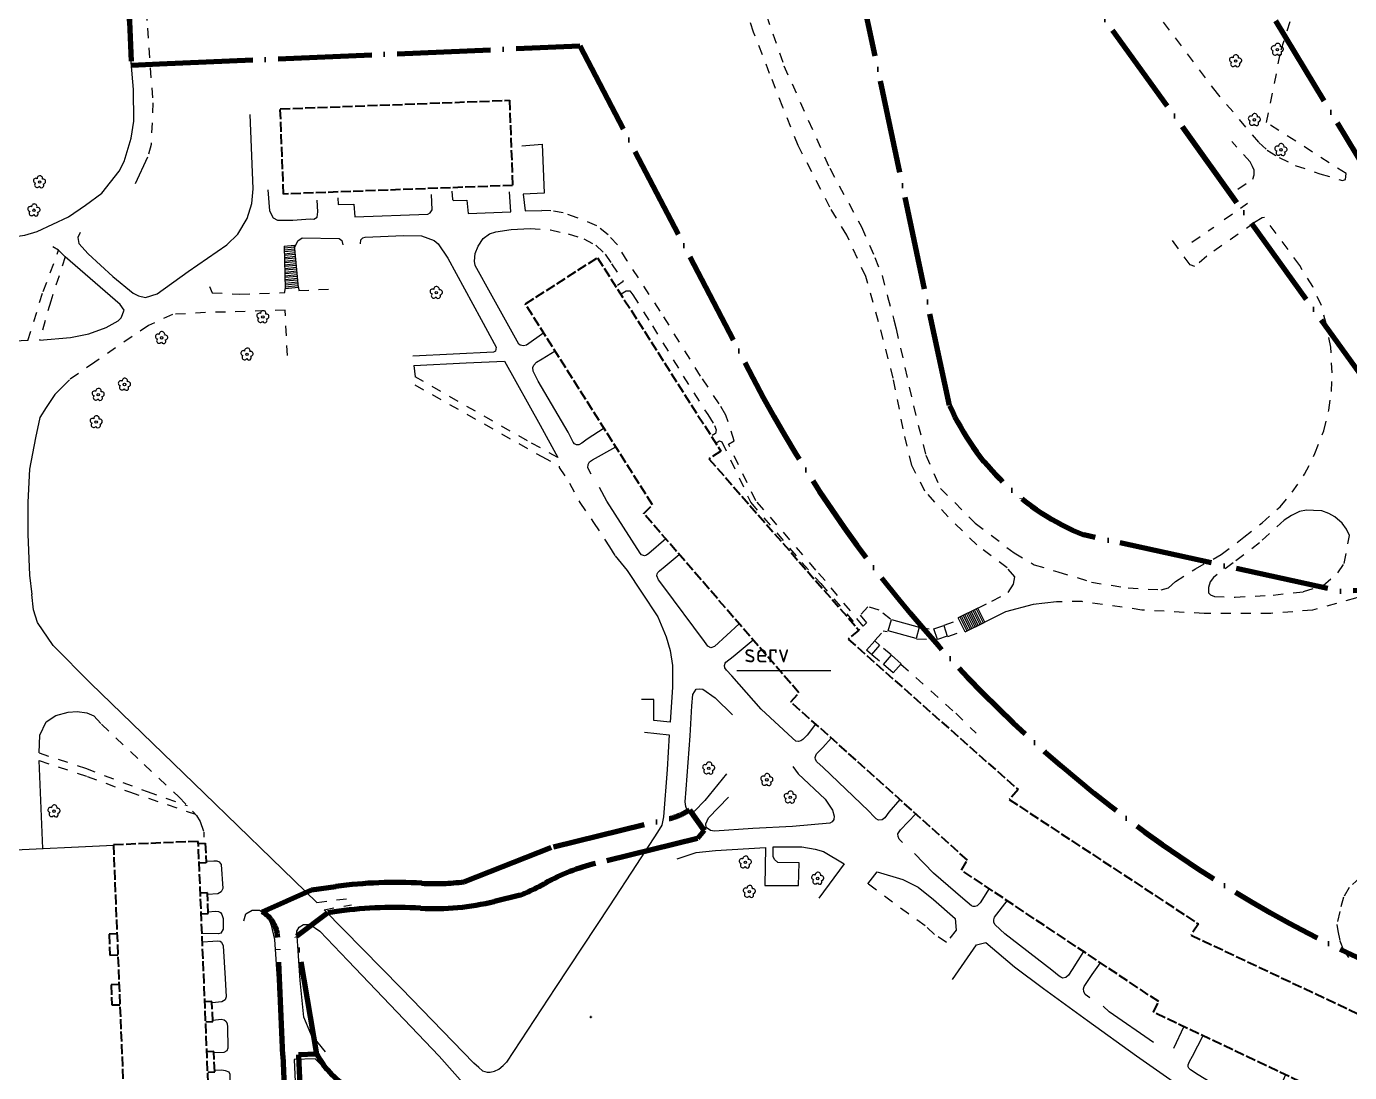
# Model space of a CAD drawing. Header units: metres. Extents: x 153803 to 154505, y 6403132 to 6403840.
# Drawn here: x 154057.1 to 154269.4, y 6403423.5 to 6403591.4 of the extents above; entities that cross this region are included whole.
import ezdxf
from ezdxf.enums import TextEntityAlignment as Align

# ---------------------------------------------------------------- set-up
doc = ezdxf.new("R2010")
doc.units = ezdxf.units.M
for name, pattern in [('Användninggräns', [19.1, 15, -2, 0.1, -2]), ('Hus', [2, 1.6, -0.4]), ('Vägkant-kantremsa', [3.2, 1.6, -1.6])]:
    doc.linetypes.add(name, pattern=pattern)
for name, color, linetype, lineweight in [('BYG_TAKKONTUR_BYGG_L', 4, 'Hus', 25), ('BYG_TAKKONTUR_UTBYGG_L', 4, 'Hus', 25), ('DP_ANVÄNDNING_GRÄNS', 143, 'Användninggräns', 70), ('FAS_HÄNVISNINGSPIL', 239, 'Continuous', 18), ('FAS_KVARTERSNAMN', 55, 'Continuous', 35), ('FAS_RÄTTIGHET_TEXT', 239, 'Continuous', 18), ('FAS_TRAKTNAMN', 81, 'Continuous', 5), ('PRI_MARK_TRAPPA_PLANSTEG', 40, 'Continuous', 18), ('PRI_MARK_TRAPPA_YTTER', 51, 'Continuous', 18), ('PRI_MARKSLAG_LÖVTRÄD', 100, 'Continuous', 18), ('PRI_VÄG_KANTSTÖD', 34, 'Continuous', 18), ('PRI_VÄG_VÄGKANT', 34, 'Vägkant-kantremsa', 18)]:
    doc.layers.add(name, color=color, linetype=linetype, lineweight=lineweight)
doc.layers.add('FAS_RÄTTIGHET_TEXT_TXT', color=239, linetype='Continuous')
doc.styles.add('ISO', font='iso.shx')

# ---------------------------------------------------------------- blocks, each defined once
blk = doc.blocks.new('PRI_M_LÖVTRÄD')
blk.add_circle((0, 0), 0.2)
for centre, radius, start, end in [((-0.601762, 0.206006), 0.384732, 57.341651, 261.23001), ((0.047722, 0.56156), 0.443002, 345.022908, 184.096476), ((0.585988, 0.07036), 0.392534, 269.444378, 106.321877), ((-0.395828, -0.476108), 0.401424, 131.233971, 330.911027), ((0.306072, -0.564084), 0.367104, 196.976003, 41.224955)]:
    blk.add_arc(centre, radius, start, end)
blk = doc.blocks.new('OSYNLIG')
blk.add_circle((0, 0), 0.005)

msp = doc.modelspace()

# ---------------------------------------------------------------- linework, layer by layer
at = {"layer": 'BYG_TAKKONTUR_BYGG_L'}
for points in [[(154135.12, 6403565.86, 104.82), (154098.36, 6403564.48, 104.75), (154097.84, 6403578.14, 104.71), (154134.61, 6403579.52, 104.71)], [(154087.82, 6403383.82, 111.39), (154084.68, 6403460.59, 111.4), (154071.06, 6403460.04, 111.4), (154074.19, 6403383.26, 111.4)]]:
    msp.add_polyline3d(points, close=True, dxfattribs=at)
msp.add_polyline3d([(154272.34, 6403416.88, 104.06), (154237.96, 6403433.18, 104.04), (154238.78, 6403434.88, 104.1), (154207.12, 6403455.98, 104.1), (154208.09, 6403457.6, 104.15), (154179.75, 6403482.99, 104.18), (154181.05, 6403484.44, 104.19), (154156.15, 6403513.23, 104.18), (154157.58, 6403514.6, 104.26), (154137.16, 6403546.86, 104.26), (154148.74, 6403554.26, 104.24), (154168.52, 6403523.22, 104.25), (154166.62, 6403522.01, 104.25), (154190.68, 6403494.5, 104.25), (154188.96, 6403493.07, 104.25), (154216.22, 6403468.9, 104.25), (154214.78, 6403467.32, 104.25), (154245.16, 6403447.35, 104.25), (154243.99, 6403445.56, 104.25), (154277, 6403429.96, 104.25), (154275.91, 6403427.84, 104.34), (154310.86, 6403417.24, 104.34)], dxfattribs=at)
at = {"layer": 'BYG_TAKKONTUR_UTBYGG_L'}
for points in [[(154084.7, 6403460.27, 111.27), (154085.81, 6403460.31, 111.25), (154085.94, 6403457.13, 111.25), (154084.83, 6403457.08, 111.26)], [(154085.16, 6403448.98, 111.37), (154086.28, 6403449.03, 111.36), (154086.14, 6403452.32, 111.36), (154085.02, 6403452.27, 111.37)], [(154071.64, 6403445.74, 111.23), (154070.37, 6403445.69, 111.23), (154070.51, 6403442.36, 111.23), (154071.78, 6403442.41, 111.24)], [(154071.97, 6403437.64, 111.21), (154070.68, 6403437.59, 111.22), (154070.81, 6403434.34, 111.22), (154072.1, 6403434.39, 111.21)], [(154085.87, 6403431.62, 111.38), (154087.01, 6403431.67, 111.25), (154086.88, 6403434.91, 111.25), (154085.73, 6403434.86, 111.38)], [(154086.19, 6403423.58, 111.32), (154087.32, 6403423.62, 111.32), (154087.19, 6403426.88, 111.32), (154086.06, 6403426.83, 111.32)]]:
    msp.add_polyline3d(points, dxfattribs=at)
at = {"layer": 'DP_ANVÄNDNING_GRÄNS', "flags": 128}
for points in [[(154108.61, 6403761.31), (154279.74, 6403523.61), (154286.45, 6403523.94), (154287.52, 6403501.45), (154268.09, 6403500.71), (154226.75, 6403509.78)], [(154205.21, 6403530.55), (154183.73, 6403631.33), (154099.18, 6403749.85)], [(154071.63, 6403638.94), (154073.95, 6403585.16)], [(154275.21, 6403563.07), (154241.34, 6403619.15)], [(154078.44, 6403585.35), (154145.91, 6403588.26)], [(154145.91, 6403588.26), (154173.68, 6403534.98)], [(154073.95, 6403585.16), (154078.44, 6403585.35)], [(154163.51, 6403465.66), (154165.87, 6403462.34)], [(154141.67, 6403459.74), (154160.37, 6403464.29)], [(154164.8, 6403461.05), (154148.44, 6403457.06)], [(154165.87, 6403462.34), (154164.8, 6403461.05)], [(154127.33, 6403454.12), (154141.67, 6403459.74)], [(154094.91, 6403449.3), (154102.86, 6403452.84)], [(154102.86, 6403452.84), (154106.77, 6403453.36)], [(154136.32, 6403451.97), (154132.21, 6403450.97)], [(154100.52, 6403445.38), (154105.46, 6403449.15)], [(154107.3, 6403449.4), (154105.46, 6403449.15)], [(154098.26, 6403426.21), (154097.44, 6403445.16)], [(154103.68, 6403426.45), (154100.52, 6403445.38)], [(154103.68, 6403426.45), (154100.75, 6403426.32)], [(154098.26, 6403426.21), (154100.4, 6403376.37)], [(154100.75, 6403426.32), (154103.73, 6403357.19)]]:
    msp.add_lwpolyline(points, dxfattribs=at)
for points in [[(154173.68, 6403534.98, 0.270165), (154352.61, 6403422.2)], [(154205.21, 6403530.55, 0.193495), (154226.75, 6403509.78)], [(154160.37, 6403464.29, 0.086105), (154163.51, 6403465.66)], [(154148.44, 6403457.06, 0.066888), (154140.37, 6403453.91)], [(154120.57, 6403453.88, 0.047977), (154106.77, 6403453.36)], [(154120.57, 6403453.88, 0.047079), (154127.33, 6403454.12)], [(154136.32, 6403451.97, 0.029952), (154140.37, 6403453.91)], [(154120.33, 6403449.88, 0.047977), (154107.3, 6403449.4)], [(154120.33, 6403449.88, 0.074939), (154132.21, 6403450.97)], [(154097.44, 6403445.16, 0.258551), (154094.91, 6403449.3)], [(154103.68, 6403426.45, 0.260591), (154116.1, 6403418.7)]]:
    msp.add_lwpolyline(points, format="xyb", dxfattribs=at)
at = {"layer": 'FAS_HÄNVISNINGSPIL'}
msp.add_lwpolyline([(154171.09, 6403488.03), (154186.18, 6403488.03)], dxfattribs=at)
at = {"layer": 'PRI_MARK_TRAPPA_PLANSTEG'}
for points in [[(154098.46, 6403556.1, 95.51), (154100.13, 6403556.25, 95.59)], [(154100.16, 6403555.96, 95.51), (154098.47, 6403555.8, 95.43)], [(154098.48, 6403555.51, 95.35), (154100.19, 6403555.67, 95.43)], [(154100.21, 6403555.37, 95.35), (154098.49, 6403555.21, 95.27)], [(154098.49, 6403554.91, 95.2), (154100.24, 6403555.08, 95.27)], [(154100.27, 6403554.78, 95.19), (154098.5, 6403554.62, 95.12)], [(154098.51, 6403554.32, 95.04), (154100.3, 6403554.49, 95.11)], [(154100.32, 6403554.19, 95.03), (154098.52, 6403554.03, 94.96)], [(154098.52, 6403553.73, 94.88), (154100.35, 6403553.9, 94.95)], [(154100.38, 6403553.61, 94.87), (154098.53, 6403553.43, 94.8)], [(154098.54, 6403553.14, 94.72), (154100.4, 6403553.31, 94.79)], [(154100.43, 6403553.02, 94.71), (154098.55, 6403552.84, 94.64)], [(154098.55, 6403552.55, 94.56), (154100.46, 6403552.73, 94.63)], [(154100.49, 6403552.43, 94.56), (154098.56, 6403552.25, 94.48)], [(154098.57, 6403551.96, 94.4), (154100.51, 6403552.14, 94.48)], [(154100.54, 6403551.84, 94.4), (154098.58, 6403551.66, 94.32)], [(154098.58, 6403551.36, 94.24), (154100.57, 6403551.55, 94.32)], [(154100.6, 6403551.25, 94.24), (154098.59, 6403551.07, 94.16)], [(154098.6, 6403550.77, 94.08), (154100.62, 6403550.96, 94.16)], [(154100.65, 6403550.67, 94.08), (154098.61, 6403550.48, 94)], [(154098.61, 6403550.18, 93.92), (154100.68, 6403550.37, 94)], [(154100.7, 6403550.08, 93.92), (154098.62, 6403549.88, 93.84)], [(154098.63, 6403549.59, 93.76), (154100.73, 6403549.79, 93.84)], [(154100.76, 6403549.49, 93.76), (154098.64, 6403549.29, 93.68)], [(154207.75, 6403494.24, 87.75), (154206.63, 6403496.48, 87.98)], [(154206.89, 6403496.61, 87.81), (154208.01, 6403494.37, 87.61)], [(154208.27, 6403494.5, 87.47), (154207.15, 6403496.74, 87.65)], [(154207.41, 6403496.87, 87.48), (154208.53, 6403494.63, 87.32)], [(154208.79, 6403494.76, 87.18), (154207.67, 6403497, 87.32)], [(154207.93, 6403497.13, 87.15), (154209.05, 6403494.89, 87.04)], [(154209.31, 6403495.02, 86.89), (154208.19, 6403497.25, 86.99)], [(154208.44, 6403497.38, 86.83), (154209.57, 6403495.14, 86.75)], [(154209.82, 6403495.27, 86.61), (154208.7, 6403497.51, 86.66)], [(154208.96, 6403497.64, 86.5), (154210.08, 6403495.4, 86.46)], [(154210.34, 6403495.53, 86.32), (154209.22, 6403497.77, 86.33)], [(154209.48, 6403497.9, 86.17), (154210.6, 6403495.66, 86.18)], [(154210.86, 6403495.79, 86.03), (154209.74, 6403498.03, 86)]]:
    msp.add_polyline3d(points, dxfattribs=at)
at = {"layer": 'PRI_MARK_TRAPPA_YTTER'}
for points in [[(154098.46, 6403556.1, 95.51), (154098.64, 6403549.29, 93.68)], [(154100.76, 6403549.49, 93.76), (154100.13, 6403556.25, 95.59)], [(154209.74, 6403498.03, 86), (154206.63, 6403496.48, 87.98)], [(154207.75, 6403494.24, 87.75), (154210.86, 6403495.79, 86.03)]]:
    msp.add_polyline3d(points, dxfattribs=at)
for points in [[(154199.86, 6403493.15, 89.05), (154195.39, 6403494.39, 91.19), (154195.9, 6403496.21, 91.15), (154200.36, 6403494.96, 89.01)], [(154204.86, 6403493.52, 88.16), (154203.3, 6403492.99, 88.94), (154202.72, 6403494.71, 88.79), (154204.28, 6403495.24, 88)], [(154193.22, 6403492.8, 91.28), (154194.01, 6403492.1, 91.81), (154192.7, 6403490.61, 91.83), (154191.91, 6403491.3, 91.3)], [(154195.89, 6403490.46, 92.17), (154197.45, 6403489.1, 93.02), (154196.17, 6403487.63, 93.04), (154194.6, 6403489, 92.18)]]:
    msp.add_polyline3d(points, close=True, dxfattribs=at)
at = {"layer": 'PRI_VÄG_KANTSTÖD'}
for points in [[(154044.68, 6403556.94, 88.25), (154053.61, 6403557.42, 88.58), (154056.85, 6403557.87, 88.93), (154058.84, 6403558.46, 89.07), (154063.88, 6403560.82, 89.6), (154066.6, 6403562.68, 89.72), (154069.19, 6403564.64, 89.85), (154071.98, 6403568.14, 90.24), (154072.81, 6403569.69, 90.38), (154073.92, 6403573.45, 90.57), (154074.32, 6403576.17, 90.68), (154074.27, 6403581.28, 90.98), (154073.38, 6403591.8, 91.76), (154072.05, 6403611.17, 93.38), (154070.83, 6403628.36, 94.39), (154070.33, 6403635.48, 94.77), (154069.94, 6403639.41, 94.89), (154069.04, 6403641.17, 95.06), (154067.45, 6403642.7, 95.17)], [(154076.24, 6403547.86, 92.01), (154078.08, 6403548.46, 92.2), (154083.07, 6403552.06, 92.94), (154089.29, 6403556.32, 94.12), (154091.04, 6403558.04, 94.48), (154092.53, 6403560.57, 94.76), (154093.25, 6403562.97, 94.79), (154093.51, 6403565.34, 94.72), (154093.02, 6403577.22, 94.14)], [(154136.59, 6403572.22, 95.44), (154139.84, 6403572.5, 95.4), (154140.18, 6403564.6, 95.5), (154136.83, 6403564.44, 95.59), (154137.14, 6403561.76, 95.65), (154139.78, 6403561.82, 95.41)], [(154076.56, 6403570.39, 90.65), (154074.57, 6403566.14, 90.5)], [(154095.86, 6403565.14, 94.77), (154096.11, 6403561.8, 95.26), (154096.69, 6403560.64, 95.4), (154097.41, 6403560.29, 95.59), (154099.84, 6403560.3, 95.8), (154102.64, 6403560.5, 96.03), (154103.24, 6403560.43, 96.03), (154103.76, 6403560.79, 96.03), (154103.85, 6403561.61, 96.03), (154103.75, 6403563.48, 95.99)], [(154107.05, 6403563.86, 96), (154107.13, 6403562.78, 95.97), (154109.66, 6403562.88, 95.98), (154109.8, 6403560.84, 95.85), (154121.5, 6403561.23, 96.11), (154121.9, 6403561.47, 96.13), (154122.2, 6403561.96, 96.14), (154122.09, 6403564.4, 96.12)], [(154125.35, 6403564.96, 96.16), (154125.46, 6403563.58, 96.13), (154125.64, 6403563.44, 96.13), (154127.76, 6403563.49, 96.07), (154127.96, 6403561.35, 96), (154134.84, 6403561.64, 95.75), (154134.64, 6403564.86, 95.77)], [(154065.74, 6403558.31, 90.03), (154065.34, 6403557.53, 89.86), (154065.5, 6403556.54, 89.89), (154066.99, 6403554.9, 90.2), (154070.98, 6403551.26, 91.08), (154074.22, 6403548.56, 91.65), (154075.08, 6403548.12, 91.83), (154076.24, 6403547.86, 92.01)], [(154140.11, 6403542.22, 95.97), (154137.35, 6403540.24, 95.88), (154136.87, 6403540.14, 95.77), (154136.35, 6403540.24, 95.8), (154136.1, 6403540.39, 95.82), (154131.86, 6403548.08, 95.9), (154129.11, 6403553.01, 95.94), (154129.02, 6403553.7, 95.98), (154129.11, 6403554.93, 95.98), (154129.59, 6403556.14, 95.98), (154130.37, 6403557.34, 95.98), (154131.39, 6403558.07, 95.98), (154132.41, 6403558.44, 95.97), (154134.88, 6403558.78, 95.83), (154137.94, 6403558.95, 95.6)], [(154072.8, 6403545.86, 91.28), (154072.15, 6403546.74, 91.22), (154063.35, 6403554.42, 89.71), (154062.28, 6403555.49, 89.59), (154061.35, 6403556, 89.57)], [(154100.13, 6403555.84, 95.55), (154100.67, 6403556.96, 95.71), (154101.35, 6403557.43, 95.81), (154107.27, 6403557.37, 95.95), (154107.7, 6403557.01, 95.95), (154107.89, 6403556.35, 95.76)], [(154110.72, 6403556.47, 96.06), (154110.75, 6403557.11, 96.15), (154111.08, 6403557.47, 96.15), (154111.44, 6403557.56, 96.15), (154117.59, 6403557.81, 96.16), (154120.49, 6403557.78, 96.15), (154122.55, 6403557.01, 96.15), (154123.17, 6403556.49, 96.07), (154124.7, 6403554.19, 96.02), (154130.08, 6403544.36, 95.77), (154132.49, 6403539.92, 95.69), (154132.37, 6403539.24, 95.67), (154132.07, 6403539.09, 95.62), (154119.09, 6403538.48, 93.76)], [(154059.23, 6403541.01, 89.64), (154064.2, 6403541.44, 90.18), (154067.11, 6403542.07, 90.53), (154069.89, 6403543.05, 90.89), (154071.82, 6403544.13, 91.15), (154072.33, 6403544.61, 91.29), (154072.8, 6403545.86, 91.28)], [(154057.31, 6403540.95, 89.54), (154054.1, 6403540.81, 89.35), (154051.6, 6403540.95, 89.09)], [(154149.8, 6403526.9, 95.96), (154147.07, 6403525.12, 95.76), (154146.23, 6403524.51, 95.77), (154145.76, 6403524.24, 95.74), (154145.37, 6403524.26, 95.74), (154145.07, 6403524.4, 95.74), (154144.82, 6403524.67, 95.74), (154144.02, 6403526.25, 95.73), (154139.22, 6403534.47, 95.71), (154138.42, 6403536.05, 95.71), (154138.35, 6403536.65, 95.72), (154138.52, 6403537.03, 95.72), (154138.94, 6403537.48, 95.72), (154139.87, 6403538.02, 95.72), (154141.95, 6403539.3, 95.89)], [(154119.27, 6403536.96, 93.77), (154127.67, 6403537.39, 94.98), (154133.82, 6403537.64, 95.56), (154139.56, 6403527.4, 95.6), (154142.38, 6403522.21, 95.61)], [(154119.27, 6403536.96, 93.77), (154119.46, 6403535.16, 93.68)], [(154064, 6403534.68, 89.87), (154061.69, 6403532.3, 89.57), (154060.25, 6403530.23, 89.48), (154059.28, 6403528.61, 89.42), (154058.54, 6403525.34, 89.39), (154057.62, 6403520.32, 89.27), (154057.35, 6403515.03, 89.23), (154057.32, 6403509.88, 89.11), (154057.59, 6403503.34, 89.08), (154057.98, 6403500.2, 89.19)], [(154147.71, 6403519.52, 95.67), (154147.2, 6403520.56, 95.69), (154147.23, 6403521.08, 95.71), (154147.44, 6403521.5, 95.7), (154147.94, 6403521.8, 95.73), (154151.68, 6403523.92, 95.93)], [(154159.68, 6403509.15, 96), (154156.97, 6403506.81, 95.87), (154156.61, 6403506.52, 95.87), (154156.28, 6403506.41, 95.77), (154155.79, 6403506.6, 95.78), (154155.58, 6403506.83, 95.76), (154150.26, 6403515.17, 95.66), (154149.04, 6403517.36, 95.65)], [(154151.55, 6403506.4, 95.66), (154153.5, 6403504.05, 95.66), (154155.8, 6403500.59, 95.62), (154158.4, 6403496.61, 95.65), (154159.78, 6403493.42, 95.61), (154160.4, 6403491.24, 95.5), (154160.77, 6403488.8, 95.26), (154160.78, 6403485.36, 95.07), (154160.41, 6403479.72, 94.76), (154157.8, 6403479.97, 94.63), (154157.79, 6403483.35, 94.74), (154155.79, 6403483.37, 94.71)], [(154171.48, 6403495.51, 95.91), (154167.53, 6403491.89, 95.68), (154166.9, 6403491.68, 95.69), (154166.44, 6403491.94, 95.63), (154165.9, 6403492.66, 95.64), (154159.21, 6403501.66, 95.73), (154158.5, 6403502.59, 95.7), (154158.24, 6403503.2, 95.71), (154158.29, 6403503.53, 95.71), (154158.44, 6403503.76, 95.71), (154158.66, 6403504.04, 95.71), (154159.62, 6403504.77, 95.72), (154161.85, 6403506.64, 95.88)], [(154103.71, 6403450.81, 89.48), (154096.45, 6403457.86, 89.49), (154085.62, 6403468.35, 89.13), (154067.46, 6403485.95, 89.31), (154061.39, 6403492.04, 89.21), (154058.91, 6403495.74, 89.16), (154058.22, 6403497.77, 89.12), (154057.98, 6403500.2, 89.19)], [(154222.41, 6403499.06, 84.66), (154218.65, 6403498.59, 85.15), (154214.18, 6403497.45, 85.72), (154210.86, 6403495.79, 86.03)], [(154183.74, 6403479.41, 95.96), (154182.37, 6403477.64, 95.83), (154181.68, 6403476.94, 95.75), (154181.34, 6403476.71, 95.75), (154180.97, 6403476.63, 95.75), (154180.58, 6403476.69, 95.75), (154180.05, 6403477.14, 95.68), (154175, 6403481.84, 95.67), (154170.27, 6403487.17, 95.64), (154169.43, 6403488.06, 95.62), (154169.16, 6403488.47, 95.63), (154169.12, 6403488.84, 95.63), (154169.22, 6403489.18, 95.63), (154169.33, 6403489.36, 95.63), (154170.53, 6403490.28, 95.8), (154173.71, 6403492.93, 95.95)], [(154169.44, 6403471.45, 92.57), (154165.94, 6403467.17, 93.26), (154164.32, 6403465.44, 93.45), (154163.56, 6403465.33, 93.51), (154163.14, 6403465.6, 93.52), (154162.92, 6403466.17, 93.55), (154162.82, 6403466.95, 93.59), (154162.97, 6403469, 93.74), (154163.6, 6403477.55, 94.55), (154163.88, 6403482.35, 94.94), (154164.01, 6403484.18, 95.1), (154164.55, 6403485.01, 95.14), (154165.18, 6403485.1, 95.16), (154165.66, 6403485.04, 95.23), (154167.62, 6403483.63, 95.44), (154170.4, 6403480.92, 95.49)], [(154059.15, 6403474.79, 89.13), (154059.24, 6403477.64, 89.13), (154060.25, 6403479.8, 89.13), (154061.81, 6403480.79, 89.16), (154063.8, 6403481.31, 89.2), (154065.27, 6403481.44, 89.22), (154066.78, 6403481.23, 89.22)], [(154156.27, 6403478.11, 94.52), (154160.25, 6403477.71, 94.58), (154159.94, 6403472.15, 94.15), (154159.33, 6403464.56, 93.52), (154159.05, 6403463.2, 93.42), (154158.38, 6403462.1, 93.32), (154154.97, 6403456.89, 92.82), (154150.68, 6403450.26, 92.09), (154141.99, 6403437.14, 90.5), (154134.11, 6403425.19, 88.96)], [(154197.22, 6403467.34, 95.98), (154195.47, 6403465.26, 95.78), (154194.82, 6403464.38, 95.7), (154194.42, 6403464.06, 95.71), (154193.85, 6403464.01, 95.71), (154193.47, 6403464.22, 95.71), (154193.14, 6403464.54, 95.71), (154192.2, 6403465.48, 95.7), (154184.97, 6403472.44, 95.71), (154183.94, 6403473.38, 95.71), (154183.69, 6403473.72, 95.72), (154183.64, 6403474.06, 95.72), (154183.76, 6403474.38, 95.72), (154183.9, 6403474.67, 95.72), (154184.91, 6403475.68, 95.78), (154186.24, 6403477.17, 95.91)], [(154059.74, 6403459.44, 89.46), (154059.17, 6403473.57, 89.21)], [(154180.1, 6403472.61, 95.55), (154180.94, 6403471.42, 95.6), (154185.24, 6403467.37, 95.58), (154186.42, 6403465.58, 95.53), (154186.69, 6403464.65, 95.48), (154186.66, 6403464.12, 95.46), (154186.4, 6403463.71, 95.41), (154186.04, 6403463.5, 95.35), (154180, 6403463, 94.78), (154173.68, 6403462.69, 94.28), (154167.52, 6403462.23, 93.7), (154166.87, 6403462.33, 93.62), (154166.17, 6403462.8, 93.51), (154166.14, 6403463.41, 93.45), (154166.56, 6403464.36, 93.32), (154169.76, 6403467.71, 92.8)], [(154197.7, 6403460.41, 95.57), (154197.12, 6403460.94, 95.63), (154196.96, 6403461.37, 95.67), (154196.93, 6403461.81, 95.69), (154197.35, 6403462.47, 95.75), (154199.82, 6403465, 95.97)], [(154053.03, 6403459.11, 89.41), (154071.1, 6403459.99, 89.54)], [(154161.53, 6403457.77, 93.2), (154164.59, 6403458.79, 93.42), (154167.65, 6403459.15, 93.77), (154175.69, 6403459.62, 94.43), (154175.57, 6403453.5, 94.66), (154180.97, 6403453.53, 94.73), (154181.1, 6403457.16, 94.74), (154177.67, 6403457.2, 94.62), (154177.14, 6403457.67, 94.62), (154176.94, 6403458.17, 94.59), (154176.94, 6403459.71, 94.57), (154181.54, 6403459.72, 94.82), (154183.65, 6403459.37, 95.02), (154184.98, 6403458.99, 95.19), (154188.3, 6403456.98, 95.41), (154184.25, 6403451.49, 95.49)], [(154211.56, 6403453.02, 95.87), (154210.13, 6403450.75, 95.77), (154209.65, 6403450.27, 95.76), (154209.3, 6403450.14, 95.77), (154209, 6403450.13, 95.77), (154208.73, 6403450.25, 95.77), (154207.36, 6403451.41, 95.73), (154202.67, 6403455.49, 95.64), (154199.59, 6403458.63, 95.55)], [(154085.93, 6403457.42, 89.28), (154087.2, 6403457.49, 89.25), (154087.66, 6403457.49, 89.26), (154088.01, 6403457.3, 89.26), (154088.33, 6403456.88, 89.26), (154088.6, 6403453.03, 89.28), (154088.35, 6403452.49, 89.29), (154087.83, 6403452.2, 89.3), (154086.15, 6403452.08, 89.3)], [(154192.13, 6403453.8, 95.52), (154193.61, 6403455.7, 95.5), (154197.74, 6403454.5, 95.52), (154200.18, 6403453.25, 95.56), (154202.67, 6403451.28, 95.56), (154206.14, 6403448.21, 95.58), (154206.28, 6403446.33, 95.58)], [(154226.7, 6403442.93, 96.02), (154224.88, 6403440.05, 95.78), (154224.33, 6403439.12, 95.69), (154223.89, 6403438.76, 95.62), (154223.41, 6403438.67, 95.57), (154223.07, 6403438.78, 95.58), (154222.8, 6403438.96, 95.59), (154221.63, 6403439.93, 95.59), (154214.12, 6403445.78, 95.61), (154212.52, 6403447.19, 95.65), (154212.33, 6403447.58, 95.66), (154212.33, 6403448.02, 95.69), (154212.46, 6403448.43, 95.69), (154214.49, 6403451.07, 95.94)], [(154086.27, 6403449.29, 89.22), (154087.38, 6403449.4, 89.14), (154087.9, 6403449.33, 89.11), (154088.24, 6403449.18, 89.11), (154088.44, 6403448.86, 89.12), (154088.67, 6403448.24, 89.13), (154088.65, 6403447.29, 89.06), (154088.67, 6403446.51, 89.07), (154088.31, 6403445.88, 89.1), (154087.93, 6403445.76, 89.11), (154085.29, 6403445.79, 89.38)], [(154091.97, 6403447.83, 89.28), (154092.31, 6403448.95, 89.2), (154093.35, 6403449.56, 89.21), (154094.53, 6403449.57, 89.21), (154095.82, 6403448.7, 89.18), (154096.4, 6403447.17, 89.03), (154096.91, 6403444.83, 88.73), (154097.36, 6403438.52, 87.85), (154097.47, 6403436.03, 87.63)], [(154129.69, 6403424.32, 88.78), (154128.89, 6403425.01, 88.81), (154117.26, 6403437.02, 89.32), (154104.88, 6403449.63, 89.52)], [(154105.09, 6403426.84, 86.35), (154102.72, 6403429.71, 86.71), (154101.61, 6403432.38, 87.08), (154101.05, 6403438.29, 87.97), (154100.52, 6403446.21, 89.13), (154100.86, 6403446.82, 89.34), (154101.57, 6403447.24, 89.37)], [(154101.57, 6403447.24, 89.37), (154102.61, 6403447.24, 89.51), (154104.2, 6403446.18, 89.49), (154108.68, 6403441.48, 89.32), (154123.35, 6403426.12, 88.96), (154127.94, 6403420.94, 88.78), (154128.06, 6403420.15, 88.65), (154127.36, 6403419.72, 88.55), (154125.17, 6403418.2, 88.05), (154113.9, 6403410.67, 86.05), (154110.2, 6403408.39, 85.37)], [(154085.34, 6403444.48, 89.26), (154087.03, 6403444.61, 89.14), (154087.81, 6403444.63, 89.09), (154088.19, 6403444.59, 89.07), (154088.43, 6403444.4, 89.06), (154088.66, 6403443.83, 89.04), (154088.99, 6403438.6, 89.06), (154089.16, 6403435.67, 89.08), (154088.99, 6403435.15, 89.09), (154088.46, 6403434.83, 89.13), (154086.89, 6403434.69, 89.19)], [(154205.72, 6403438.43, 95.51), (154209.53, 6403444, 95.51), (154211.06, 6403444.35, 95.51), (154215.65, 6403440.44, 95.37), (154220.3, 6403436.97, 95.43), (154227.37, 6403431.83, 95.46), (154235.23, 6403426.2, 95.58), (154245.37, 6403419.09, 95.64), (154252.01, 6403415.17, 95.61), (154251.16, 6403413.22, 95.62), (154247.52, 6403415.03, 95.8), (154245.95, 6403411.63, 95.76), (154251.07, 6403409.17, 95.63), (154252.8, 6403412.32, 95.64), (154253.48, 6403411.97, 95.59), (154256.67, 6403405.68, 94.94), (154260.16, 6403399.16, 94.22), (154262.83, 6403394.11, 93.98), (154264.34, 6403391.11, 93.84)], [(154227.74, 6403435.51, 95.52), (154227, 6403436.02, 95.57), (154226.75, 6403436.53, 95.59), (154226.71, 6403436.93, 95.59), (154226.81, 6403437.33, 95.63), (154228.08, 6403439.21, 95.73), (154229.47, 6403441.09, 95.89)], [(154237.93, 6403428.32, 95.62), (154230.85, 6403433.24, 95.58), (154229.88, 6403434.16, 95.57)], [(154087, 6403431.9, 89.22), (154088.36, 6403432.06, 89.2), (154088.86, 6403431.95, 89.2), (154089.1, 6403431.72, 89.2), (154089.3, 6403431.38, 89.2), (154089.38, 6403430.79, 89.2), (154089.44, 6403427.41, 89.19), (154089.25, 6403426.97, 89.2), (154088.78, 6403426.7, 89.22), (154087.2, 6403426.66, 89.23)], [(154242.8, 6403430.89, 95.91), (154241.13, 6403427.37, 95.7)], [(154259.15, 6403423.13, 95.95), (154256.54, 6403417.31, 95.74), (154256.27, 6403417.04, 95.75), (154256.01, 6403416.93, 95.75), (154255.6, 6403416.92, 95.75), (154250.62, 6403419.74, 95.69), (154245.11, 6403423.13, 95.7), (154243.89, 6403423.91, 95.68), (154243.6, 6403424.2, 95.65), (154243.49, 6403424.4, 95.66), (154243.5, 6403424.75, 95.66), (154243.72, 6403425.27, 95.66), (154244.22, 6403426.12, 95.74), (154245.89, 6403429.42, 95.89)], [(154107.76, 6403421.86, 85.79), (154105.37, 6403423.82, 85.94), (154103.44, 6403425.71, 86.11), (154100.05, 6403425.59, 86.08), (154100.64, 6403412.43, 85.46)], [(154129.69, 6403424.32, 88.82), (154130.31, 6403423.78, 88.84), (154131.02, 6403423.54, 88.85), (154131.52, 6403423.56, 88.87), (154132.19, 6403423.73, 88.87), (154132.91, 6403424.03, 88.9), (154133.59, 6403424.63, 88.93), (154134.11, 6403425.19, 88.96)], [(154087.31, 6403423.88, 89.17), (154088.48, 6403423.93, 89.18), (154089.01, 6403423.85, 89.18), (154089.56, 6403423.62, 89.18), (154089.72, 6403423.26, 89.18), (154089.72, 6403421.2, 89.18), (154089.54, 6403420.82, 89.18), (154089.12, 6403420.38, 89.22), (154086.33, 6403420.28, 89.47)]]:
    msp.add_polyline3d(points, dxfattribs=at)
at = {"layer": 'PRI_VÄG_VÄGKANT'}
for points in [[(154254.86, 6403572.78, 82.9), (154248.22, 6403580.59, 83.38), (154240.53, 6403590.76, 84.45), (154234.78, 6403598.36, 85.51), (154231.28, 6403602.91, 86), (154230.42, 6403605.72, 86.28), (154230.32, 6403607.98, 86.28), (154231.2, 6403610.76, 86.12), (154233.47, 6403615.71, 85.84), (154236.1, 6403620.91, 85.65), (154238.15, 6403625.55, 85.25), (154239.57, 6403629.95, 85.12), (154239.95, 6403634.54, 85.03), (154239.09, 6403639.41, 84.68), (154237.18, 6403645.55, 84.29), (154234.74, 6403651.73, 83.76), (154232.36, 6403659.81, 82.82), (154230.61, 6403668.79, 81.93), (154229.56, 6403677.73, 81.27), (154228.95, 6403686.22, 81.18), (154228.24, 6403693.8, 80.8), (154226.89, 6403700.6, 80.9), (154224.97, 6403707.41, 80.9)], [(154072.81, 6403650.9, 95.45), (154072.85, 6403649.4, 95.38), (154075.19, 6403649.3, 95.46), (154084.02, 6403651.39, 95.53), (154091.17, 6403653.54, 96.3), (154097.62, 6403653.86, 96.89), (154103.22, 6403653.32, 96.9), (154110.24, 6403650.33, 96.81), (154128.39, 6403637.49, 95.21), (154148.93, 6403623.41, 93.24), (154163.29, 6403612.63, 91.94), (154170.99, 6403605.03, 90.79), (154173.73, 6403599.25, 89.81), (154178.65, 6403585.08, 87.56), (154185.99, 6403568.62, 85.93), (154191.09, 6403559.2, 84.85)], [(154075.59, 6403603.48, 92.93), (154076.51, 6403591.11, 91.66), (154077.39, 6403579.1, 90.94), (154077.12, 6403572.43, 90.65), (154076.56, 6403570.39, 90.65)], [(154268.84, 6403567.76, 82.74), (154256.1, 6403575.95, 82.84), (154258.42, 6403587.61, 82.79), (154262.36, 6403600.17, 82.69), (154263.28, 6403602.17, 82.59), (154263.83, 6403602.66, 82.56), (154268.8, 6403603.1, 82.61)], [(154209.74, 6403498.03, 86), (154212.01, 6403499.16, 85.8), (154214.63, 6403500.51, 85.35), (154215.46, 6403501.88, 85.08), (154215.68, 6403503.06, 84.86), (154214.46, 6403504.51, 84.76), (154209.58, 6403508.2, 84.4), (154204.99, 6403512.67, 84.27), (154201.27, 6403516.81, 84.3), (154199.15, 6403520.92, 84.33), (154197.79, 6403526.8, 84.25), (154196.18, 6403534.92, 84.17), (154193.84, 6403543.98, 84.21), (154191.78, 6403551.25, 84.25), (154188.74, 6403557.88, 84.78), (154186.03, 6403562.36, 85.3), (154180.96, 6403572.25, 86.21), (154178.48, 6403578.41, 86.83), (154176.36, 6403583.85, 87.5), (154173.77, 6403590.46, 88.63), (154171.89, 6403596.08, 89.17)], [(154251.5, 6403565.25, 83.24), (154253.87, 6403566.89, 83.03), (154254.12, 6403567.54, 83.03), (154254.08, 6403568.32, 83.03), (154253.85, 6403568.91, 83.07), (154253.47, 6403569.66, 83.03), (154250.49, 6403572.92, 83.15)], [(154254.84, 6403572.76, 82.92), (154256.19, 6403571.5, 82.92), (154258.13, 6403570.34, 82.8), (154260.69, 6403569.07, 82.8), (154264.63, 6403567.74, 82.8), (154268.27, 6403566.65, 82.75), (154268.75, 6403566.79, 82.76), (154268.84, 6403567.76, 82.76)], [(154249.3, 6403560.38, 83.28), (154253.04, 6403563.03, 83.28)], [(154195.77, 6403496.25, 91.15), (154193.91, 6403497.68, 91.11), (154192.1, 6403498.25, 91.13), (154190.87, 6403496.88, 91.28), (154191.88, 6403495.65, 91.17), (154191.36, 6403495.15, 91.24), (154185.27, 6403502.46, 93.07), (154183.79, 6403504.14, 93.26), (154177.53, 6403511.4, 93.09), (154174.16, 6403515.27, 93.12), (154169.75, 6403524.33, 93.11), (154170.67, 6403524.9, 93.15), (154169.35, 6403528.99, 93.07), (154168.26, 6403530.82, 93.15), (154165.27, 6403535.26, 93.13), (154158.8, 6403545.7, 93.12), (154153.5, 6403553.78, 93.34), (154151.92, 6403556.33, 93.5), (154150.43, 6403557.94, 93.74), (154148.62, 6403559.4, 94.11), (154145.5, 6403560.65, 94.55), (154143.24, 6403561.45, 94.92), (154141.26, 6403561.77, 95.18), (154139.78, 6403561.82, 95.24)], [(154215.58, 6403506.91, 84.55), (154218.8, 6403504.99, 84.72), (154222.62, 6403503.87, 84.72), (154227.98, 6403502.2, 84.53), (154233.87, 6403501.26, 84.45), (154239.17, 6403500.98, 84.21), (154240.33, 6403501.26, 84.21), (154241.47, 6403502.3, 84.17), (154244.69, 6403504.36, 83.95), (154248.83, 6403506.61, 83.86), (154252.43, 6403509.4, 83.66), (154255.36, 6403511.72, 83.49), (154258.25, 6403514.28, 83.3), (154260.18, 6403516.63, 83.31), (154262.18, 6403519.5, 83.31), (154263.86, 6403522.84, 83.21), (154265.26, 6403526.47, 83.21), (154266.06, 6403529.8, 83.22), (154266.52, 6403532.78, 83.22), (154266.62, 6403535.81, 83.22), (154266.38, 6403539.88, 83.22), (154265.73, 6403543.5, 83.07), (154264.88, 6403546.57, 83.15), (154263.51, 6403549.62, 83.15), (154261.42, 6403552.99, 83.15), (154255.78, 6403560.69, 83.15), (154255.39, 6403560.66, 83.15), (154254.17, 6403559.89, 83.15), (154246.49, 6403554.51, 83.15), (154244.58, 6403552.85, 83.15), (154243.81, 6403553.11, 83.15), (154240.43, 6403557.8, 83.33)], [(154137.94, 6403558.95, 95.63), (154141.17, 6403558.72, 95.22), (154144.04, 6403558.11, 94.71), (154146.53, 6403557.28, 94.26), (154148.46, 6403556.26, 93.91), (154149.99, 6403554.83, 93.54), (154151, 6403553.3, 93.3), (154152.84, 6403550.45, 93.32), (154151.96, 6403549.79, 93.3)], [(154191.09, 6403559.2, 84.79), (154193.25, 6403554.29, 84.76), (154194.4, 6403551.41, 84.67), (154195.28, 6403548.02, 84.61), (154196.3, 6403544.29, 84.56)], [(154244.1, 6403556.75, 83.33), (154247.62, 6403559.15, 83.27)], [(154057.31, 6403540.95, 89.54), (154059.8, 6403548.86, 89.62), (154062.28, 6403555.49, 89.59)], [(154063.35, 6403554.42, 89.71), (154061, 6403547.28, 89.74), (154059.23, 6403541.01, 89.64)], [(154086.47, 6403549.66, 93.25), (154086.92, 6403548.62, 93.14), (154091.33, 6403548.42, 93.3), (154098.59, 6403548.68, 93.58), (154098.64, 6403549.29, 93.68)], [(154100.76, 6403549.49, 93.76), (154100.8, 6403549.01, 93.62), (154106.2, 6403549.23, 93.64)], [(154152.51, 6403548.46, 93.21), (154153.31, 6403548.92, 93.24), (154153.9, 6403548.92, 93.24), (154154.42, 6403548.3, 93.12), (154157.55, 6403543.34, 93.15), (154162.5, 6403535.27, 93.3), (154166.42, 6403529.08, 93.21), (154167.51, 6403527.35, 93.25), (154167.76, 6403526.62, 93.25), (154167.66, 6403526.07, 93.29), (154167.11, 6403525.74, 93.32)], [(154098.99, 6403538.55, 93.37), (154098.62, 6403545.82, 93.38), (154085.82, 6403545.45, 92.78), (154080.56, 6403545.17, 92.29), (154076.7, 6403543.4, 91.63), (154068.08, 6403537.5, 90.32), (154064, 6403534.68, 89.87)], [(154196.3, 6403544.29, 84.49), (154196.64, 6403542.86, 84.54), (154199.45, 6403530.5, 84.5), (154201.4, 6403522.57, 84.18), (154203.78, 6403517.21, 84.27), (154209.35, 6403511.67, 84.48), (154215.58, 6403506.91, 84.55)], [(154142.38, 6403522.21, 95.61), (154137.52, 6403524.86, 95.41), (154119.46, 6403535.16, 93.68)], [(154119.41, 6403533.87, 93.73), (154139.8, 6403522.36, 95.5), (154142.6, 6403520.82, 95.73), (154142.6, 6403520.58, 95.58), (154144.23, 6403518.08, 95.69), (154145.9, 6403514.98, 95.69), (154148.1, 6403511.77, 95.67), (154150.67, 6403507.86, 95.69), (154151.55, 6403506.4, 95.66)], [(154167.79, 6403524.54, 93.31), (154168.3, 6403524.86, 93.21), (154168.68, 6403524.69, 93.25), (154173.34, 6403514.97, 93.24), (154181.54, 6403505.35, 93.2), (154184.55, 6403501.96, 93.24), (154190.82, 6403494.66, 91.2), (154190.74, 6403494.53, 91.23)], [(154269.4, 6403509.69, 83.21), (154268.91, 6403510.71, 83.21), (154268.21, 6403511.65, 83.21), (154267.04, 6403512.66, 83.21), (154266.06, 6403513.2, 83.21), (154264.95, 6403513.63, 83.21), (154263.63, 6403513.71, 83.22), (154262.52, 6403513.74, 83.26), (154261.36, 6403513.51, 83.3), (154260.11, 6403512.89, 83.3), (154258.93, 6403512.17, 83.34), (154254.98, 6403508.52, 83.6), (154250.73, 6403505.29, 83.72), (154247.55, 6403502.97, 83.83), (154247.03, 6403502.24, 83.83), (154246.77, 6403501.34, 83.83), (154246.79, 6403500.5, 83.83), (154247.1, 6403500.15, 83.83), (154247.71, 6403499.88, 83.83)], [(154247.71, 6403499.88, 83.71), (154251.07, 6403499.8, 83.6), (154257.17, 6403500.13, 83.38), (154262.03, 6403500.68, 83.29), (154265.17, 6403501.67, 83.16), (154267.53, 6403503.71, 83.16), (154268.56, 6403505.2, 83.22), (154269.4, 6403509.69, 83.28)], [(154273.64, 6403500.83, 83.21), (154270.37, 6403499.64, 83.21), (154263.47, 6403497.69, 83.23), (154256.76, 6403497.19, 83.47), (154246.07, 6403497.17, 83.69), (154236.1, 6403497.72, 84.02), (154226.51, 6403499.07, 84.49), (154222.41, 6403499.06, 84.66)], [(154193.24, 6403492.81, 91.28), (154194.59, 6403494.37, 91.32), (154195.23, 6403494.26, 91.18)], [(154200.38, 6403494.96, 89.04), (154202.7, 6403494.62, 88.75)], [(154204.37, 6403495.28, 88.02), (154206.66, 6403496.13, 87.94)], [(154204.94, 6403493.49, 88.19), (154207.41, 6403494.38, 87.93)], [(154199.9, 6403493.08, 89.07), (154203.21, 6403492.96, 88.9)], [(154192.73, 6403490.57, 92.07), (154194.56, 6403489.06, 92.12)], [(154195.85, 6403490.51, 92.07), (154193.98, 6403492.08, 91.9)], [(154197.42, 6403489.02, 92.99), (154206.24, 6403481.15, 93.05), (154209.48, 6403477.94, 93.2)], [(154291.01, 6403488.96, 83.33), (154291.51, 6403484.93, 83.21), (154292.38, 6403477.2, 83.24), (154292.13, 6403475.09, 83.39), (154292.27, 6403463.93, 84.48), (154292.22, 6403454.08, 85.56), (154291.53, 6403451.2, 86.02), (154290.17, 6403449.41, 86.45), (154288.39, 6403448.95, 86.48), (154286.31, 6403448.76, 86.74), (154283.69, 6403449.42, 87.04), (154281.28, 6403451, 87.33), (154278.3, 6403453.78, 87.66), (154275.57, 6403454.97, 87.9), (154273.31, 6403455.13, 88.2), (154271.08, 6403454.77, 88.48), (154269.33, 6403453.19, 88.7), (154268.45, 6403451.65, 88.88), (154267.82, 6403449.33, 89.11), (154267.38, 6403447.26, 89.13)], [(154066.78, 6403481.23, 89.38), (154067.95, 6403480.72, 89.38), (154069.15, 6403479.41, 89.38), (154076.01, 6403472.91, 89.55), (154081.56, 6403467.75, 89.42), (154084.4, 6403464.76, 89.37), (154084.99, 6403463.77, 89.43), (154085.58, 6403462.1, 89.29), (154085.58, 6403461.27, 89.27)], [(154059.15, 6403474.79, 89.13), (154066.61, 6403472.33, 89.11)], [(154059.17, 6403473.57, 89.21), (154066.83, 6403471.02, 89.22)], [(154066.61, 6403472.33, 89.37), (154076.48, 6403468.58, 89.44), (154082.89, 6403466.35, 89.35)], [(154066.83, 6403471.02, 89.36), (154073.65, 6403468.53, 89.51), (154084.23, 6403464.97, 89.39)], [(154206.28, 6403446.33, 95.58), (154204.72, 6403444.39, 95.56), (154202.79, 6403445.66, 95.58), (154201.29, 6403447.07, 95.59), (154198.66, 6403448.95, 95.55), (154192.13, 6403453.8, 95.52)], [(154103.71, 6403450.81, 89.48), (154108.7, 6403451.43, 89.7)], [(154104.88, 6403449.63, 89.52), (154109.25, 6403450.4, 89.65)], [(154267.38, 6403447.26, 89.16), (154267.52, 6403446.25, 89.33), (154267.83, 6403444.63, 89.49), (154268.45, 6403443.15, 89.7), (154269.21, 6403441.98, 89.75)]]:
    msp.add_polyline3d(points, dxfattribs=at)

# ---------------------------------------------------------------- block references
at = {"layer": 'FAS_KVARTERSNAMN'}
msp.add_blockref('OSYNLIG', (154147.68, 6403432.41), dxfattribs=at)
at = {"layer": 'FAS_RÄTTIGHET_TEXT'}
msp.add_blockref('OSYNLIG', (154175.9, 6403489.32), dxfattribs=at)
at = {"layer": 'FAS_TRAKTNAMN'}
msp.add_blockref('OSYNLIG', (154137.07, 6403524.91), dxfattribs=at)
at = {"layer": 'PRI_MARKSLAG_LÖVTRÄD'}
for p in [(154257.83, 6403587.66, 82.64), (154251.12, 6403585.82, 83.09), (154254.14, 6403576.39, 83.02), (154258.4, 6403571.57, 82.82), (154059.22, 6403566.41, 88.42), (154058.32, 6403561.88, 88.67), (154122.87, 6403548.64, 95.23), (154095.04, 6403544.76, 93.19), (154078.8, 6403541.4, 92.13), (154092.5, 6403538.76, 93.02), (154072.84, 6403533.91, 91.75), (154068.63, 6403532.29, 90.92), (154068.3, 6403527.89, 91.27), (154166.59, 6403472.33, 93.57), (154175.91, 6403470.47, 94.09), (154179.66, 6403467.67, 95.08), (154061.54, 6403465.44, 89.23), (154172.46, 6403457.24, 94.28), (154184.07, 6403454.64, 95.25), (154173.11, 6403452.53, 94.6)]:
    msp.add_blockref('PRI_M_LÖVTRÄD', p, dxfattribs=at)

# ---------------------------------------------------------------- texts
at = {"layer": 'FAS_RÄTTIGHET_TEXT_TXT', "color": 239, "style": 'ISO'}
msp.add_text('serv', height=3, dxfattribs=at).set_placement((154175.9, 6403489.32), align=Align.CENTER)

doc.saveas('drawing.dxf')
